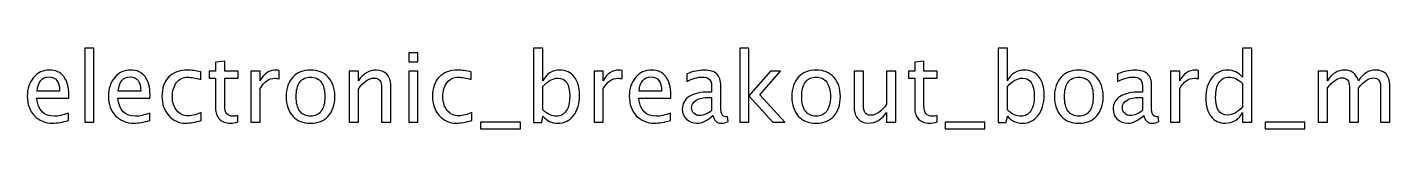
# Model space of a CAD drawing. Header units: centimetres. Extents: x -33.4 to 33.4, y -2.9 to 14.2.
# Drawn here: x -33.42 to -15.39, y 13.08 to 14.15 of the extents above; entities that cross this region are included whole.
import ezdxf

# ---------------------------------------------------------------- set-up
doc = ezdxf.new("R2010")
doc.units = ezdxf.units.CM
doc.header["$MEASUREMENT"] = 0
doc.layers.add('Layer 1', color=7, linetype='Continuous')

msp = doc.modelspace()

# ---------------------------------------------------------------- linework, layer by layer
at = {"layer": 'Layer 1'}
for points, knots in [([(-32.65898, 13.17044), (-32.65898, 13.17044), (-32.65898, 14.14961), (-32.65898, 14.14961), (-32.65898, 14.14961), (-32.65898, 14.14961), (-32.53706, 14.14961), (-32.53706, 14.14961), (-32.53706, 14.14961), (-32.53706, 14.14961), (-32.53706, 13.17044), (-32.53706, 13.17044), (-32.53706, 13.17044), (-32.53706, 13.17044), (-32.65898, 13.17044), (-32.65898, 13.17044)], [0, 0, 0, 0, 0.2, 0.2, 0.2, 0.2, 0.4, 0.4, 0.4, 0.4, 0.6, 0.6, 0.6, 0.6, 1, 1, 1, 1]), ([(-28.37083, 13.96673), (-28.37083, 13.96673), (-28.37083, 14.08865), (-28.37083, 14.08865), (-28.37083, 14.08865), (-28.37083, 14.08865), (-28.24891, 14.08865), (-28.24891, 14.08865), (-28.24891, 14.08865), (-28.24891, 14.08865), (-28.24891, 13.96673), (-28.24891, 13.96673), (-28.24891, 13.96673), (-28.24891, 13.96673), (-28.37083, 13.96673), (-28.37083, 13.96673)], [0, 0, 0, 0, 0.2, 0.2, 0.2, 0.2, 0.4, 0.4, 0.4, 0.4, 0.6, 0.6, 0.6, 0.6, 1, 1, 1, 1]), ([(-26.71835, 13.16282), (-26.71835, 13.16282), (-26.71835, 14.14961), (-26.71835, 14.14961), (-26.71835, 14.14961), (-26.71835, 14.14961), (-26.59643, 14.14961), (-26.59643, 14.14961), (-26.59643, 14.14961), (-26.59643, 14.14961), (-26.59643, 13.71633), (-26.59643, 13.71633), (-26.59643, 13.71633), (-26.54648, 13.81052), (-26.47133, 13.85751), (-26.37122, 13.85751), (-26.37122, 13.85751), (-26.29015, 13.85751), (-26.22644, 13.82809), (-26.17987, 13.76903), (-26.17987, 13.76903), (-26.1333, 13.70998), (-26.11002, 13.62933), (-26.11002, 13.5271), (-26.11002, 13.5271), (-26.11002, 13.41576), (-26.13648, 13.3258), (-26.18918, 13.25765), (-26.18918, 13.25765), (-26.24189, 13.18928), (-26.31131, 13.1552), (-26.39725, 13.1552), (-26.39725, 13.1552), (-26.47705, 13.1552), (-26.54351, 13.18568), (-26.59643, 13.24685), (-26.59643, 13.24685), (-26.59643, 13.24685), (-26.61125, 13.16282), (-26.61125, 13.16282), (-26.61125, 13.16282), (-26.61125, 13.16282), (-26.71835, 13.16282), (-26.71835, 13.16282)], [0, 0, 0, 0, 0.08333333, 0.08333333, 0.08333333, 0.08333333, 0.16666667, 0.16666667, 0.16666667, 0.16666667, 0.25, 0.25, 0.25, 0.25, 0.33333333, 0.33333333, 0.33333333, 0.33333333, 0.41666667, 0.41666667, 0.41666667, 0.41666667, 0.5, 0.5, 0.5, 0.5, 0.58333333, 0.58333333, 0.58333333, 0.58333333, 0.66666667, 0.66666667, 0.66666667, 0.66666667, 0.75, 0.75, 0.75, 0.75, 0.83333333, 0.83333333, 0.83333333, 0.83333333, 1, 1, 1, 1]), ([(-23.99061, 13.17044), (-23.99061, 13.17044), (-23.99061, 14.14961), (-23.99061, 14.14961), (-23.99061, 14.14961), (-23.99061, 14.14961), (-23.86869, 14.14961), (-23.86869, 14.14961), (-23.86869, 14.14961), (-23.86869, 14.14961), (-23.86869, 13.51694), (-23.86869, 13.51694), (-23.86869, 13.51694), (-23.86869, 13.51694), (-23.58294, 13.84354), (-23.58294, 13.84354), (-23.58294, 13.84354), (-23.58294, 13.84354), (-23.45128, 13.84354), (-23.45128, 13.84354), (-23.45128, 13.84354), (-23.45128, 13.84354), (-23.72433, 13.52943), (-23.72433, 13.52943), (-23.72433, 13.52943), (-23.72433, 13.52943), (-23.39413, 13.17044), (-23.39413, 13.17044), (-23.39413, 13.17044), (-23.39413, 13.17044), (-23.55119, 13.17044), (-23.55119, 13.17044), (-23.55119, 13.17044), (-23.55119, 13.17044), (-23.86869, 13.51567), (-23.86869, 13.51567), (-23.86869, 13.51567), (-23.86869, 13.51567), (-23.86869, 13.17044), (-23.86869, 13.17044), (-23.86869, 13.17044), (-23.86869, 13.17044), (-23.99061, 13.17044), (-23.99061, 13.17044)], [0, 0, 0, 0, 0.08333333, 0.08333333, 0.08333333, 0.08333333, 0.16666667, 0.16666667, 0.16666667, 0.16666667, 0.25, 0.25, 0.25, 0.25, 0.33333333, 0.33333333, 0.33333333, 0.33333333, 0.41666667, 0.41666667, 0.41666667, 0.41666667, 0.5, 0.5, 0.5, 0.5, 0.58333333, 0.58333333, 0.58333333, 0.58333333, 0.66666667, 0.66666667, 0.66666667, 0.66666667, 0.75, 0.75, 0.75, 0.75, 0.83333333, 0.83333333, 0.83333333, 0.83333333, 1, 1, 1, 1]), ([(-20.56986, 13.16282), (-20.56986, 13.16282), (-20.56986, 14.14961), (-20.56986, 14.14961), (-20.56986, 14.14961), (-20.56986, 14.14961), (-20.44794, 14.14961), (-20.44794, 14.14961), (-20.44794, 14.14961), (-20.44794, 14.14961), (-20.44794, 13.71633), (-20.44794, 13.71633), (-20.44794, 13.71633), (-20.39799, 13.81052), (-20.32284, 13.85751), (-20.22273, 13.85751), (-20.22273, 13.85751), (-20.14166, 13.85751), (-20.07795, 13.82809), (-20.03138, 13.76903), (-20.03138, 13.76903), (-19.98481, 13.70998), (-19.96153, 13.62933), (-19.96153, 13.5271), (-19.96153, 13.5271), (-19.96153, 13.41576), (-19.98799, 13.3258), (-20.04069, 13.25765), (-20.04069, 13.25765), (-20.0934, 13.18928), (-20.16282, 13.1552), (-20.24876, 13.1552), (-20.24876, 13.1552), (-20.32856, 13.1552), (-20.39502, 13.18568), (-20.44794, 13.24685), (-20.44794, 13.24685), (-20.44794, 13.24685), (-20.46276, 13.16282), (-20.46276, 13.16282), (-20.46276, 13.16282), (-20.46276, 13.16282), (-20.56986, 13.16282), (-20.56986, 13.16282)], [0, 0, 0, 0, 0.08333333, 0.08333333, 0.08333333, 0.08333333, 0.16666667, 0.16666667, 0.16666667, 0.16666667, 0.25, 0.25, 0.25, 0.25, 0.33333333, 0.33333333, 0.33333333, 0.33333333, 0.41666667, 0.41666667, 0.41666667, 0.41666667, 0.5, 0.5, 0.5, 0.5, 0.58333333, 0.58333333, 0.58333333, 0.58333333, 0.66666667, 0.66666667, 0.66666667, 0.66666667, 0.75, 0.75, 0.75, 0.75, 0.83333333, 0.83333333, 0.83333333, 0.83333333, 1, 1, 1, 1]), ([(-17.33645, 13.17044), (-17.33645, 13.17044), (-17.33645, 13.29681), (-17.33645, 13.29681), (-17.33645, 13.29681), (-17.38619, 13.2024), (-17.46112, 13.1552), (-17.56124, 13.1552), (-17.56124, 13.1552), (-17.64252, 13.1552), (-17.70644, 13.18462), (-17.75301, 13.24368), (-17.75301, 13.24368), (-17.79958, 13.30273), (-17.82286, 13.38338), (-17.82286, 13.48561), (-17.82286, 13.48561), (-17.82286, 13.59737), (-17.7964, 13.68733), (-17.7437, 13.75549), (-17.7437, 13.75549), (-17.69078, 13.82343), (-17.62135, 13.85751), (-17.5352, 13.85751), (-17.5352, 13.85751), (-17.45541, 13.85751), (-17.38894, 13.82703), (-17.33645, 13.76586), (-17.33645, 13.76586), (-17.33645, 13.76586), (-17.33645, 14.14961), (-17.33645, 14.14961), (-17.33645, 14.14961), (-17.33645, 14.14961), (-17.21453, 14.14961), (-17.21453, 14.14961), (-17.21453, 14.14961), (-17.21453, 14.14961), (-17.21453, 13.17044), (-17.21453, 13.17044), (-17.21453, 13.17044), (-17.21453, 13.17044), (-17.33645, 13.17044), (-17.33645, 13.17044)], [0, 0, 0, 0, 0.08333333, 0.08333333, 0.08333333, 0.08333333, 0.16666667, 0.16666667, 0.16666667, 0.16666667, 0.25, 0.25, 0.25, 0.25, 0.33333333, 0.33333333, 0.33333333, 0.33333333, 0.41666667, 0.41666667, 0.41666667, 0.41666667, 0.5, 0.5, 0.5, 0.5, 0.58333333, 0.58333333, 0.58333333, 0.58333333, 0.66666667, 0.66666667, 0.66666667, 0.66666667, 0.75, 0.75, 0.75, 0.75, 0.83333333, 0.83333333, 0.83333333, 0.83333333, 1, 1, 1, 1]), ([(-30.63291, 13.17065), (-30.67059, 13.16028), (-30.70339, 13.1552), (-30.73112, 13.1552), (-30.73112, 13.1552), (-30.79335, 13.1552), (-30.84182, 13.17298), (-30.87654, 13.20854), (-30.87654, 13.20854), (-30.91146, 13.2441), (-30.92882, 13.29342), (-30.92882, 13.35671), (-30.92882, 13.35671), (-30.92882, 13.35671), (-30.92882, 13.7521), (-30.92882, 13.7521), (-30.92882, 13.7521), (-30.92882, 13.7521), (-31.01306, 13.7521), (-31.01306, 13.7521), (-31.01306, 13.7521), (-31.01306, 13.7521), (-31.01306, 13.84354), (-31.01306, 13.84354), (-31.01306, 13.84354), (-31.01306, 13.84354), (-30.92882, 13.84354), (-30.92882, 13.84354), (-30.92882, 13.84354), (-30.92882, 13.84354), (-30.92882, 13.96525), (-30.92882, 13.96525), (-30.92882, 13.96525), (-30.92882, 13.96525), (-30.8069, 13.97689), (-30.8069, 13.97689), (-30.8069, 13.97689), (-30.8069, 13.97689), (-30.8069, 13.84354), (-30.8069, 13.84354), (-30.8069, 13.84354), (-30.8069, 13.84354), (-30.63037, 13.84354), (-30.63037, 13.84354), (-30.63037, 13.84354), (-30.63037, 13.84354), (-30.63037, 13.7521), (-30.63037, 13.7521), (-30.63037, 13.7521), (-30.63037, 13.7521), (-30.8069, 13.7521), (-30.8069, 13.7521), (-30.8069, 13.7521), (-30.8069, 13.7521), (-30.8069, 13.37872), (-30.8069, 13.37872), (-30.8069, 13.37872), (-30.8069, 13.29067), (-30.76859, 13.24664), (-30.69218, 13.24664), (-30.69218, 13.24664), (-30.67588, 13.24664), (-30.65619, 13.24939), (-30.63291, 13.25468), (-30.63291, 13.25468), (-30.63291, 13.25468), (-30.63291, 13.17065), (-30.63291, 13.17065)], [0, 0, 0, 0, 0.05555556, 0.05555556, 0.05555556, 0.05555556, 0.11111111, 0.11111111, 0.11111111, 0.11111111, 0.16666667, 0.16666667, 0.16666667, 0.16666667, 0.22222222, 0.22222222, 0.22222222, 0.22222222, 0.27777778, 0.27777778, 0.27777778, 0.27777778, 0.33333333, 0.33333333, 0.33333333, 0.33333333, 0.38888889, 0.38888889, 0.38888889, 0.38888889, 0.44444444, 0.44444444, 0.44444444, 0.44444444, 0.5, 0.5, 0.5, 0.5, 0.55555556, 0.55555556, 0.55555556, 0.55555556, 0.61111111, 0.61111111, 0.61111111, 0.61111111, 0.66666667, 0.66666667, 0.66666667, 0.66666667, 0.72222222, 0.72222222, 0.72222222, 0.72222222, 0.77777778, 0.77777778, 0.77777778, 0.77777778, 0.83333333, 0.83333333, 0.83333333, 0.83333333, 0.88888889, 0.88888889, 0.88888889, 0.88888889, 1, 1, 1, 1]), ([(-21.37885, 13.17065), (-21.41653, 13.16028), (-21.44933, 13.1552), (-21.47706, 13.1552), (-21.47706, 13.1552), (-21.53929, 13.1552), (-21.58776, 13.17298), (-21.62248, 13.20854), (-21.62248, 13.20854), (-21.6574, 13.2441), (-21.67476, 13.29342), (-21.67476, 13.35671), (-21.67476, 13.35671), (-21.67476, 13.35671), (-21.67476, 13.7521), (-21.67476, 13.7521), (-21.67476, 13.7521), (-21.67476, 13.7521), (-21.759, 13.7521), (-21.759, 13.7521), (-21.759, 13.7521), (-21.759, 13.7521), (-21.759, 13.84354), (-21.759, 13.84354), (-21.759, 13.84354), (-21.759, 13.84354), (-21.67476, 13.84354), (-21.67476, 13.84354), (-21.67476, 13.84354), (-21.67476, 13.84354), (-21.67476, 13.96525), (-21.67476, 13.96525), (-21.67476, 13.96525), (-21.67476, 13.96525), (-21.55284, 13.97689), (-21.55284, 13.97689), (-21.55284, 13.97689), (-21.55284, 13.97689), (-21.55284, 13.84354), (-21.55284, 13.84354), (-21.55284, 13.84354), (-21.55284, 13.84354), (-21.37631, 13.84354), (-21.37631, 13.84354), (-21.37631, 13.84354), (-21.37631, 13.84354), (-21.37631, 13.7521), (-21.37631, 13.7521), (-21.37631, 13.7521), (-21.37631, 13.7521), (-21.55284, 13.7521), (-21.55284, 13.7521), (-21.55284, 13.7521), (-21.55284, 13.7521), (-21.55284, 13.37872), (-21.55284, 13.37872), (-21.55284, 13.37872), (-21.55284, 13.29067), (-21.51453, 13.24664), (-21.43812, 13.24664), (-21.43812, 13.24664), (-21.42182, 13.24664), (-21.40213, 13.24939), (-21.37885, 13.25468), (-21.37885, 13.25468), (-21.37885, 13.25468), (-21.37885, 13.17065), (-21.37885, 13.17065)], [0, 0, 0, 0, 0.05555556, 0.05555556, 0.05555556, 0.05555556, 0.11111111, 0.11111111, 0.11111111, 0.11111111, 0.16666667, 0.16666667, 0.16666667, 0.16666667, 0.22222222, 0.22222222, 0.22222222, 0.22222222, 0.27777778, 0.27777778, 0.27777778, 0.27777778, 0.33333333, 0.33333333, 0.33333333, 0.33333333, 0.38888889, 0.38888889, 0.38888889, 0.38888889, 0.44444444, 0.44444444, 0.44444444, 0.44444444, 0.5, 0.5, 0.5, 0.5, 0.55555556, 0.55555556, 0.55555556, 0.55555556, 0.61111111, 0.61111111, 0.61111111, 0.61111111, 0.66666667, 0.66666667, 0.66666667, 0.66666667, 0.72222222, 0.72222222, 0.72222222, 0.72222222, 0.77777778, 0.77777778, 0.77777778, 0.77777778, 0.83333333, 0.83333333, 0.83333333, 0.83333333, 0.88888889, 0.88888889, 0.88888889, 0.88888889, 1, 1, 1, 1]), ([(-32.87255, 13.19203), (-32.95446, 13.16748), (-33.02453, 13.1552), (-33.08295, 13.1552), (-33.08295, 13.1552), (-33.18264, 13.1552), (-33.26371, 13.18822), (-33.32615, 13.25405), (-33.32615, 13.25405), (-33.38859, 13.31988), (-33.41992, 13.40518), (-33.41992, 13.51017), (-33.41992, 13.51017), (-33.41992, 13.61198), (-33.3924, 13.69559), (-33.33716, 13.76099), (-33.33716, 13.76099), (-33.28191, 13.82618), (-33.21122, 13.85878), (-33.12507, 13.85878), (-33.12507, 13.85878), (-33.04358, 13.85878), (-32.9805, 13.82978), (-32.93605, 13.77179), (-32.93605, 13.77179), (-32.8916, 13.71379), (-32.86937, 13.63166), (-32.86937, 13.52519), (-32.86937, 13.52519), (-32.86937, 13.52519), (-32.87001, 13.48794), (-32.87001, 13.48794), (-32.87001, 13.48794), (-32.87001, 13.48794), (-33.29546, 13.48794), (-33.29546, 13.48794), (-33.29546, 13.48794), (-33.27768, 13.32707), (-33.19915, 13.24664), (-33.06009, 13.24664), (-33.06009, 13.24664), (-33.00907, 13.24664), (-32.94663, 13.26103), (-32.87255, 13.28982), (-32.87255, 13.28982), (-32.87255, 13.28982), (-32.87255, 13.19203), (-32.87255, 13.19203)], [0, 0, 0, 0, 0.07692308, 0.07692308, 0.07692308, 0.07692308, 0.15384615, 0.15384615, 0.15384615, 0.15384615, 0.23076923, 0.23076923, 0.23076923, 0.23076923, 0.30769231, 0.30769231, 0.30769231, 0.30769231, 0.38461538, 0.38461538, 0.38461538, 0.38461538, 0.46153846, 0.46153846, 0.46153846, 0.46153846, 0.53846154, 0.53846154, 0.53846154, 0.53846154, 0.61538462, 0.61538462, 0.61538462, 0.61538462, 0.69230769, 0.69230769, 0.69230769, 0.69230769, 0.76923077, 0.76923077, 0.76923077, 0.76923077, 0.84615385, 0.84615385, 0.84615385, 0.84615385, 1, 1, 1, 1]), ([(-33.28911, 13.57938), (-33.28911, 13.57938), (-32.99193, 13.57938), (-32.99193, 13.57938), (-32.99193, 13.57938), (-32.99193, 13.70469), (-33.03871, 13.76734), (-33.13205, 13.76734), (-33.13205, 13.76734), (-33.22603, 13.76734), (-33.27831, 13.70469), (-33.28911, 13.57938)], [0, 0, 0, 0, 0.25, 0.25, 0.25, 0.25, 0.5, 0.5, 0.5, 0.5, 1, 1, 1, 1]), ([(-31.79792, 13.19203), (-31.87983, 13.16748), (-31.9499, 13.1552), (-32.00832, 13.1552), (-32.00832, 13.1552), (-32.10801, 13.1552), (-32.18908, 13.18822), (-32.25152, 13.25405), (-32.25152, 13.25405), (-32.31396, 13.31988), (-32.34529, 13.40518), (-32.34529, 13.51017), (-32.34529, 13.51017), (-32.34529, 13.61198), (-32.31777, 13.69559), (-32.26253, 13.76099), (-32.26253, 13.76099), (-32.20728, 13.82618), (-32.13659, 13.85878), (-32.05044, 13.85878), (-32.05044, 13.85878), (-31.96895, 13.85878), (-31.90587, 13.82978), (-31.86142, 13.77179), (-31.86142, 13.77179), (-31.81697, 13.71379), (-31.79474, 13.63166), (-31.79474, 13.52519), (-31.79474, 13.52519), (-31.79474, 13.52519), (-31.79538, 13.48794), (-31.79538, 13.48794), (-31.79538, 13.48794), (-31.79538, 13.48794), (-32.22083, 13.48794), (-32.22083, 13.48794), (-32.22083, 13.48794), (-32.20305, 13.32707), (-32.12452, 13.24664), (-31.98546, 13.24664), (-31.98546, 13.24664), (-31.93444, 13.24664), (-31.872, 13.26103), (-31.79792, 13.28982), (-31.79792, 13.28982), (-31.79792, 13.28982), (-31.79792, 13.19203), (-31.79792, 13.19203)], [0, 0, 0, 0, 0.07692308, 0.07692308, 0.07692308, 0.07692308, 0.15384615, 0.15384615, 0.15384615, 0.15384615, 0.23076923, 0.23076923, 0.23076923, 0.23076923, 0.30769231, 0.30769231, 0.30769231, 0.30769231, 0.38461538, 0.38461538, 0.38461538, 0.38461538, 0.46153846, 0.46153846, 0.46153846, 0.46153846, 0.53846154, 0.53846154, 0.53846154, 0.53846154, 0.61538462, 0.61538462, 0.61538462, 0.61538462, 0.69230769, 0.69230769, 0.69230769, 0.69230769, 0.76923077, 0.76923077, 0.76923077, 0.76923077, 0.84615385, 0.84615385, 0.84615385, 0.84615385, 1, 1, 1, 1]), ([(-32.21448, 13.57938), (-32.21448, 13.57938), (-31.9173, 13.57938), (-31.9173, 13.57938), (-31.9173, 13.57938), (-31.9173, 13.70469), (-31.96408, 13.76734), (-32.05742, 13.76734), (-32.05742, 13.76734), (-32.1514, 13.76734), (-32.20368, 13.70469), (-32.21448, 13.57938)], [0, 0, 0, 0, 0.25, 0.25, 0.25, 0.25, 0.5, 0.5, 0.5, 0.5, 1, 1, 1, 1]), ([(-31.11699, 13.19076), (-31.19594, 13.16705), (-31.2641, 13.1552), (-31.32146, 13.1552), (-31.32146, 13.1552), (-31.41248, 13.1552), (-31.48783, 13.18886), (-31.54773, 13.25595), (-31.54773, 13.25595), (-31.60763, 13.32326), (-31.63769, 13.40814), (-31.63769, 13.51038), (-31.63769, 13.51038), (-31.63769, 13.6196), (-31.60806, 13.7049), (-31.54879, 13.76586), (-31.54879, 13.76586), (-31.48952, 13.82703), (-31.40676, 13.85751), (-31.3005, 13.85751), (-31.3005, 13.85751), (-31.24822, 13.85751), (-31.18938, 13.85031), (-31.12461, 13.83592), (-31.12461, 13.83592), (-31.12461, 13.83592), (-31.12461, 13.73305), (-31.12461, 13.73305), (-31.12461, 13.73305), (-31.1934, 13.75337), (-31.24949, 13.76353), (-31.29267, 13.76353), (-31.29267, 13.76353), (-31.35533, 13.76353), (-31.40549, 13.74004), (-31.44296, 13.69326), (-31.44296, 13.69326), (-31.48042, 13.64648), (-31.49926, 13.58404), (-31.49926, 13.50614), (-31.49926, 13.50614), (-31.49926, 13.43058), (-31.47979, 13.36962), (-31.44105, 13.32284), (-31.44105, 13.32284), (-31.40232, 13.27627), (-31.35173, 13.25299), (-31.28886, 13.25299), (-31.28886, 13.25299), (-31.23319, 13.25299), (-31.17604, 13.26738), (-31.11699, 13.29617), (-31.11699, 13.29617), (-31.11699, 13.29617), (-31.11699, 13.19076), (-31.11699, 13.19076)], [0, 0, 0, 0, 0.06666667, 0.06666667, 0.06666667, 0.06666667, 0.13333333, 0.13333333, 0.13333333, 0.13333333, 0.2, 0.2, 0.2, 0.2, 0.26666667, 0.26666667, 0.26666667, 0.26666667, 0.33333333, 0.33333333, 0.33333333, 0.33333333, 0.4, 0.4, 0.4, 0.4, 0.46666667, 0.46666667, 0.46666667, 0.46666667, 0.53333333, 0.53333333, 0.53333333, 0.53333333, 0.6, 0.6, 0.6, 0.6, 0.66666667, 0.66666667, 0.66666667, 0.66666667, 0.73333333, 0.73333333, 0.73333333, 0.73333333, 0.8, 0.8, 0.8, 0.8, 0.86666667, 0.86666667, 0.86666667, 0.86666667, 1, 1, 1, 1]), ([(-30.45892, 13.17044), (-30.45892, 13.17044), (-30.45892, 13.84354), (-30.45892, 13.84354), (-30.45892, 13.84354), (-30.45892, 13.84354), (-30.337, 13.84354), (-30.337, 13.84354), (-30.337, 13.84354), (-30.337, 13.84354), (-30.337, 13.71633), (-30.337, 13.71633), (-30.337, 13.71633), (-30.28853, 13.81052), (-30.21825, 13.85751), (-30.12597, 13.85751), (-30.12597, 13.85751), (-30.11348, 13.85751), (-30.10036, 13.85645), (-30.08681, 13.85434), (-30.08681, 13.85434), (-30.08681, 13.85434), (-30.08681, 13.74025), (-30.08681, 13.74025), (-30.08681, 13.74025), (-30.10798, 13.74723), (-30.1266, 13.75083), (-30.14269, 13.75083), (-30.14269, 13.75083), (-30.22016, 13.75083), (-30.28493, 13.70511), (-30.337, 13.61346), (-30.337, 13.61346), (-30.337, 13.61346), (-30.337, 13.17044), (-30.337, 13.17044), (-30.337, 13.17044), (-30.337, 13.17044), (-30.45892, 13.17044), (-30.45892, 13.17044)], [0, 0, 0, 0, 0.09090909, 0.09090909, 0.09090909, 0.09090909, 0.18181818, 0.18181818, 0.18181818, 0.18181818, 0.27272727, 0.27272727, 0.27272727, 0.27272727, 0.36363636, 0.36363636, 0.36363636, 0.36363636, 0.45454545, 0.45454545, 0.45454545, 0.45454545, 0.54545455, 0.54545455, 0.54545455, 0.54545455, 0.63636364, 0.63636364, 0.63636364, 0.63636364, 0.72727273, 0.72727273, 0.72727273, 0.72727273, 0.81818182, 0.81818182, 0.81818182, 0.81818182, 1, 1, 1, 1]), ([(-29.67131, 13.1552), (-29.77016, 13.1552), (-29.84847, 13.18674), (-29.90605, 13.24982), (-29.90605, 13.24982), (-29.96383, 13.31289), (-29.99262, 13.39862), (-29.99262, 13.50678), (-29.99262, 13.50678), (-29.99262, 13.61473), (-29.96383, 13.70024), (-29.90605, 13.76311), (-29.90605, 13.76311), (-29.84847, 13.82597), (-29.77016, 13.85751), (-29.67131, 13.85751), (-29.67131, 13.85751), (-29.57246, 13.85751), (-29.49414, 13.82597), (-29.43657, 13.76311), (-29.43657, 13.76311), (-29.37879, 13.70024), (-29.35, 13.61473), (-29.35, 13.50678), (-29.35, 13.50678), (-29.35, 13.39862), (-29.37879, 13.31289), (-29.43657, 13.24982), (-29.43657, 13.24982), (-29.49414, 13.18674), (-29.57246, 13.1552), (-29.67131, 13.1552)], [0, 0, 0, 0, 0.11111111, 0.11111111, 0.11111111, 0.11111111, 0.22222222, 0.22222222, 0.22222222, 0.22222222, 0.33333333, 0.33333333, 0.33333333, 0.33333333, 0.44444444, 0.44444444, 0.44444444, 0.44444444, 0.55555556, 0.55555556, 0.55555556, 0.55555556, 0.66666667, 0.66666667, 0.66666667, 0.66666667, 0.77777778, 0.77777778, 0.77777778, 0.77777778, 1, 1, 1, 1]), ([(-29.67152, 13.24664), (-29.6112, 13.24664), (-29.56421, 13.26929), (-29.53076, 13.3148), (-29.53076, 13.3148), (-29.49753, 13.36009), (-29.48081, 13.42423), (-29.48081, 13.50678), (-29.48081, 13.50678), (-29.48081, 13.58912), (-29.49753, 13.65304), (-29.53076, 13.69834), (-29.53076, 13.69834), (-29.56421, 13.74342), (-29.6112, 13.76607), (-29.67152, 13.76607), (-29.67152, 13.76607), (-29.73206, 13.76607), (-29.77905, 13.74342), (-29.81207, 13.69834), (-29.81207, 13.69834), (-29.8453, 13.65304), (-29.86181, 13.58912), (-29.86181, 13.50678), (-29.86181, 13.50678), (-29.86181, 13.42423), (-29.8453, 13.36009), (-29.81207, 13.3148), (-29.81207, 13.3148), (-29.77905, 13.26929), (-29.73206, 13.24664), (-29.67152, 13.24664)], [0, 0, 0, 0, 0.11111111, 0.11111111, 0.11111111, 0.11111111, 0.22222222, 0.22222222, 0.22222222, 0.22222222, 0.33333333, 0.33333333, 0.33333333, 0.33333333, 0.44444444, 0.44444444, 0.44444444, 0.44444444, 0.55555556, 0.55555556, 0.55555556, 0.55555556, 0.66666667, 0.66666667, 0.66666667, 0.66666667, 0.77777778, 0.77777778, 0.77777778, 0.77777778, 1, 1, 1, 1]), ([(-29.15908, 13.17044), (-29.15908, 13.17044), (-29.15908, 13.84354), (-29.15908, 13.84354), (-29.15908, 13.84354), (-29.15908, 13.84354), (-29.03716, 13.84354), (-29.03716, 13.84354), (-29.03716, 13.84354), (-29.03716, 13.84354), (-29.03716, 13.71633), (-29.03716, 13.71633), (-29.03716, 13.71633), (-28.9726, 13.81052), (-28.89344, 13.85751), (-28.79988, 13.85751), (-28.79988, 13.85751), (-28.74104, 13.85751), (-28.69426, 13.8391), (-28.65976, 13.80205), (-28.65976, 13.80205), (-28.62526, 13.76522), (-28.6079, 13.71548), (-28.6079, 13.65325), (-28.6079, 13.65325), (-28.6079, 13.65325), (-28.6079, 13.17044), (-28.6079, 13.17044), (-28.6079, 13.17044), (-28.6079, 13.17044), (-28.72982, 13.17044), (-28.72982, 13.17044), (-28.72982, 13.17044), (-28.72982, 13.17044), (-28.72982, 13.61346), (-28.72982, 13.61346), (-28.72982, 13.61346), (-28.72982, 13.66341), (-28.73723, 13.69897), (-28.75183, 13.72014), (-28.75183, 13.72014), (-28.76665, 13.74152), (-28.79099, 13.7521), (-28.82507, 13.7521), (-28.82507, 13.7521), (-28.9, 13.7521), (-28.9707, 13.70321), (-29.03716, 13.60542), (-29.03716, 13.60542), (-29.03716, 13.60542), (-29.03716, 13.17044), (-29.03716, 13.17044), (-29.03716, 13.17044), (-29.03716, 13.17044), (-29.15908, 13.17044), (-29.15908, 13.17044)], [0, 0, 0, 0, 0.06666667, 0.06666667, 0.06666667, 0.06666667, 0.13333333, 0.13333333, 0.13333333, 0.13333333, 0.2, 0.2, 0.2, 0.2, 0.26666667, 0.26666667, 0.26666667, 0.26666667, 0.33333333, 0.33333333, 0.33333333, 0.33333333, 0.4, 0.4, 0.4, 0.4, 0.46666667, 0.46666667, 0.46666667, 0.46666667, 0.53333333, 0.53333333, 0.53333333, 0.53333333, 0.6, 0.6, 0.6, 0.6, 0.66666667, 0.66666667, 0.66666667, 0.66666667, 0.73333333, 0.73333333, 0.73333333, 0.73333333, 0.8, 0.8, 0.8, 0.8, 0.86666667, 0.86666667, 0.86666667, 0.86666667, 1, 1, 1, 1]), ([(-28.37083, 13.17044), (-28.37083, 13.17044), (-28.37083, 13.84354), (-28.37083, 13.84354), (-28.37083, 13.84354), (-28.37083, 13.84354), (-28.24891, 13.84354), (-28.24891, 13.84354), (-28.24891, 13.84354), (-28.24891, 13.84354), (-28.24891, 13.17044), (-28.24891, 13.17044), (-28.24891, 13.17044), (-28.24891, 13.17044), (-28.37083, 13.17044), (-28.37083, 13.17044)], [0, 0, 0, 0, 0.2, 0.2, 0.2, 0.2, 0.4, 0.4, 0.4, 0.4, 0.6, 0.6, 0.6, 0.6, 1, 1, 1, 1]), ([(-27.53644, 13.19076), (-27.61539, 13.16705), (-27.68355, 13.1552), (-27.74091, 13.1552), (-27.74091, 13.1552), (-27.83193, 13.1552), (-27.90728, 13.18886), (-27.96718, 13.25595), (-27.96718, 13.25595), (-28.02708, 13.32326), (-28.05714, 13.40814), (-28.05714, 13.51038), (-28.05714, 13.51038), (-28.05714, 13.6196), (-28.02751, 13.7049), (-27.96824, 13.76586), (-27.96824, 13.76586), (-27.90897, 13.82703), (-27.82621, 13.85751), (-27.71995, 13.85751), (-27.71995, 13.85751), (-27.66767, 13.85751), (-27.60883, 13.85031), (-27.54406, 13.83592), (-27.54406, 13.83592), (-27.54406, 13.83592), (-27.54406, 13.73305), (-27.54406, 13.73305), (-27.54406, 13.73305), (-27.61285, 13.75337), (-27.66894, 13.76353), (-27.71212, 13.76353), (-27.71212, 13.76353), (-27.77478, 13.76353), (-27.82494, 13.74004), (-27.86241, 13.69326), (-27.86241, 13.69326), (-27.89987, 13.64648), (-27.91871, 13.58404), (-27.91871, 13.50614), (-27.91871, 13.50614), (-27.91871, 13.43058), (-27.89924, 13.36962), (-27.8605, 13.32284), (-27.8605, 13.32284), (-27.82177, 13.27627), (-27.77118, 13.25299), (-27.70831, 13.25299), (-27.70831, 13.25299), (-27.65264, 13.25299), (-27.59549, 13.26738), (-27.53644, 13.29617), (-27.53644, 13.29617), (-27.53644, 13.29617), (-27.53644, 13.19076), (-27.53644, 13.19076)], [0, 0, 0, 0, 0.06666667, 0.06666667, 0.06666667, 0.06666667, 0.13333333, 0.13333333, 0.13333333, 0.13333333, 0.2, 0.2, 0.2, 0.2, 0.26666667, 0.26666667, 0.26666667, 0.26666667, 0.33333333, 0.33333333, 0.33333333, 0.33333333, 0.4, 0.4, 0.4, 0.4, 0.46666667, 0.46666667, 0.46666667, 0.46666667, 0.53333333, 0.53333333, 0.53333333, 0.53333333, 0.6, 0.6, 0.6, 0.6, 0.66666667, 0.66666667, 0.66666667, 0.66666667, 0.73333333, 0.73333333, 0.73333333, 0.73333333, 0.8, 0.8, 0.8, 0.8, 0.86666667, 0.86666667, 0.86666667, 0.86666667, 1, 1, 1, 1]), ([(-26.59643, 13.33088), (-26.53356, 13.27479), (-26.47366, 13.24664), (-26.41672, 13.24664), (-26.41672, 13.24664), (-26.36063, 13.24664), (-26.31724, 13.27014), (-26.28676, 13.31691), (-26.28676, 13.31691), (-26.25607, 13.36369), (-26.24083, 13.42952), (-26.24083, 13.51461), (-26.24083, 13.51461), (-26.24083, 13.67209), (-26.2929, 13.75083), (-26.39704, 13.75083), (-26.39704, 13.75083), (-26.4652, 13.75083), (-26.53166, 13.714), (-26.59643, 13.64013), (-26.59643, 13.64013), (-26.59643, 13.64013), (-26.59643, 13.33088), (-26.59643, 13.33088)], [0, 0, 0, 0, 0.14285714, 0.14285714, 0.14285714, 0.14285714, 0.28571429, 0.28571429, 0.28571429, 0.28571429, 0.42857143, 0.42857143, 0.42857143, 0.42857143, 0.57142857, 0.57142857, 0.57142857, 0.57142857, 0.71428571, 0.71428571, 0.71428571, 0.71428571, 1, 1, 1, 1]), ([(-25.9191, 13.17044), (-25.9191, 13.17044), (-25.9191, 13.84354), (-25.9191, 13.84354), (-25.9191, 13.84354), (-25.9191, 13.84354), (-25.79718, 13.84354), (-25.79718, 13.84354), (-25.79718, 13.84354), (-25.79718, 13.84354), (-25.79718, 13.71633), (-25.79718, 13.71633), (-25.79718, 13.71633), (-25.74871, 13.81052), (-25.67843, 13.85751), (-25.58615, 13.85751), (-25.58615, 13.85751), (-25.57366, 13.85751), (-25.56054, 13.85645), (-25.54699, 13.85434), (-25.54699, 13.85434), (-25.54699, 13.85434), (-25.54699, 13.74025), (-25.54699, 13.74025), (-25.54699, 13.74025), (-25.56816, 13.74723), (-25.58678, 13.75083), (-25.60287, 13.75083), (-25.60287, 13.75083), (-25.68034, 13.75083), (-25.74511, 13.70511), (-25.79718, 13.61346), (-25.79718, 13.61346), (-25.79718, 13.61346), (-25.79718, 13.17044), (-25.79718, 13.17044), (-25.79718, 13.17044), (-25.79718, 13.17044), (-25.9191, 13.17044), (-25.9191, 13.17044)], [0, 0, 0, 0, 0.09090909, 0.09090909, 0.09090909, 0.09090909, 0.18181818, 0.18181818, 0.18181818, 0.18181818, 0.27272727, 0.27272727, 0.27272727, 0.27272727, 0.36363636, 0.36363636, 0.36363636, 0.36363636, 0.45454545, 0.45454545, 0.45454545, 0.45454545, 0.54545455, 0.54545455, 0.54545455, 0.54545455, 0.63636364, 0.63636364, 0.63636364, 0.63636364, 0.72727273, 0.72727273, 0.72727273, 0.72727273, 0.81818182, 0.81818182, 0.81818182, 0.81818182, 1, 1, 1, 1]), ([(-24.90543, 13.19203), (-24.98734, 13.16748), (-25.05741, 13.1552), (-25.11583, 13.1552), (-25.11583, 13.1552), (-25.21552, 13.1552), (-25.29659, 13.18822), (-25.35903, 13.25405), (-25.35903, 13.25405), (-25.42147, 13.31988), (-25.4528, 13.40518), (-25.4528, 13.51017), (-25.4528, 13.51017), (-25.4528, 13.61198), (-25.42528, 13.69559), (-25.37004, 13.76099), (-25.37004, 13.76099), (-25.31479, 13.82618), (-25.2441, 13.85878), (-25.15795, 13.85878), (-25.15795, 13.85878), (-25.07646, 13.85878), (-25.01338, 13.82978), (-24.96893, 13.77179), (-24.96893, 13.77179), (-24.92448, 13.71379), (-24.90225, 13.63166), (-24.90225, 13.52519), (-24.90225, 13.52519), (-24.90225, 13.52519), (-24.90289, 13.48794), (-24.90289, 13.48794), (-24.90289, 13.48794), (-24.90289, 13.48794), (-25.32834, 13.48794), (-25.32834, 13.48794), (-25.32834, 13.48794), (-25.31056, 13.32707), (-25.23203, 13.24664), (-25.09297, 13.24664), (-25.09297, 13.24664), (-25.04195, 13.24664), (-24.97951, 13.26103), (-24.90543, 13.28982), (-24.90543, 13.28982), (-24.90543, 13.28982), (-24.90543, 13.19203), (-24.90543, 13.19203)], [0, 0, 0, 0, 0.07692308, 0.07692308, 0.07692308, 0.07692308, 0.15384615, 0.15384615, 0.15384615, 0.15384615, 0.23076923, 0.23076923, 0.23076923, 0.23076923, 0.30769231, 0.30769231, 0.30769231, 0.30769231, 0.38461538, 0.38461538, 0.38461538, 0.38461538, 0.46153846, 0.46153846, 0.46153846, 0.46153846, 0.53846154, 0.53846154, 0.53846154, 0.53846154, 0.61538462, 0.61538462, 0.61538462, 0.61538462, 0.69230769, 0.69230769, 0.69230769, 0.69230769, 0.76923077, 0.76923077, 0.76923077, 0.76923077, 0.84615385, 0.84615385, 0.84615385, 0.84615385, 1, 1, 1, 1]), ([(-25.32199, 13.57938), (-25.32199, 13.57938), (-25.02481, 13.57938), (-25.02481, 13.57938), (-25.02481, 13.57938), (-25.02481, 13.70469), (-25.07159, 13.76734), (-25.16493, 13.76734), (-25.16493, 13.76734), (-25.25891, 13.76734), (-25.31119, 13.70469), (-25.32199, 13.57938)], [0, 0, 0, 0, 0.25, 0.25, 0.25, 0.25, 0.5, 0.5, 0.5, 0.5, 1, 1, 1, 1]), ([(-24.34494, 13.25617), (-24.41817, 13.18886), (-24.48866, 13.1552), (-24.55639, 13.1552), (-24.55639, 13.1552), (-24.61206, 13.1552), (-24.65842, 13.17256), (-24.69503, 13.20748), (-24.69503, 13.20748), (-24.73186, 13.24241), (-24.75028, 13.28643), (-24.75028, 13.33956), (-24.75028, 13.33956), (-24.75028, 13.41301), (-24.71938, 13.46953), (-24.65757, 13.5089), (-24.65757, 13.5089), (-24.59576, 13.54827), (-24.50707, 13.56795), (-24.3915, 13.56795), (-24.3915, 13.56795), (-24.3915, 13.56795), (-24.36293, 13.56795), (-24.36293, 13.56795), (-24.36293, 13.56795), (-24.36293, 13.56795), (-24.36293, 13.64902), (-24.36293, 13.64902), (-24.36293, 13.64902), (-24.36293, 13.72712), (-24.40357, 13.76607), (-24.48506, 13.76607), (-24.48506, 13.76607), (-24.54814, 13.76607), (-24.61714, 13.74617), (-24.69186, 13.70638), (-24.69186, 13.70638), (-24.69186, 13.70638), (-24.69186, 13.80671), (-24.69186, 13.80671), (-24.69186, 13.80671), (-24.60973, 13.84058), (-24.53226, 13.85751), (-24.45966, 13.85751), (-24.45966, 13.85751), (-24.38494, 13.85751), (-24.3297, 13.84058), (-24.29435, 13.8065), (-24.29435, 13.8065), (-24.25879, 13.77242), (-24.24101, 13.71993), (-24.24101, 13.64902), (-24.24101, 13.64902), (-24.24101, 13.64902), (-24.24101, 13.34485), (-24.24101, 13.34485), (-24.24101, 13.34485), (-24.24101, 13.27522), (-24.21963, 13.24029), (-24.17666, 13.24029), (-24.17666, 13.24029), (-24.17137, 13.24029), (-24.16354, 13.24114), (-24.15317, 13.24283), (-24.15317, 13.24283), (-24.15317, 13.24283), (-24.14449, 13.1751), (-24.14449, 13.1751), (-24.14449, 13.1751), (-24.17222, 13.16176), (-24.2027, 13.1552), (-24.23614, 13.1552), (-24.23614, 13.1552), (-24.29308, 13.1552), (-24.32927, 13.18886), (-24.34494, 13.25617)], [0, 0, 0, 0, 0.05, 0.05, 0.05, 0.05, 0.1, 0.1, 0.1, 0.1, 0.15, 0.15, 0.15, 0.15, 0.2, 0.2, 0.2, 0.2, 0.25, 0.25, 0.25, 0.25, 0.3, 0.3, 0.3, 0.3, 0.35, 0.35, 0.35, 0.35, 0.4, 0.4, 0.4, 0.4, 0.45, 0.45, 0.45, 0.45, 0.5, 0.5, 0.5, 0.5, 0.55, 0.55, 0.55, 0.55, 0.6, 0.6, 0.6, 0.6, 0.65, 0.65, 0.65, 0.65, 0.7, 0.7, 0.7, 0.7, 0.75, 0.75, 0.75, 0.75, 0.8, 0.8, 0.8, 0.8, 0.85, 0.85, 0.85, 0.85, 0.9, 0.9, 0.9, 0.9, 1, 1, 1, 1]), ([(-22.98032, 13.1552), (-23.07917, 13.1552), (-23.15748, 13.18674), (-23.21506, 13.24982), (-23.21506, 13.24982), (-23.27284, 13.31289), (-23.30163, 13.39862), (-23.30163, 13.50678), (-23.30163, 13.50678), (-23.30163, 13.61473), (-23.27284, 13.70024), (-23.21506, 13.76311), (-23.21506, 13.76311), (-23.15748, 13.82597), (-23.07917, 13.85751), (-22.98032, 13.85751), (-22.98032, 13.85751), (-22.88147, 13.85751), (-22.80315, 13.82597), (-22.74558, 13.76311), (-22.74558, 13.76311), (-22.6878, 13.70024), (-22.65901, 13.61473), (-22.65901, 13.50678), (-22.65901, 13.50678), (-22.65901, 13.39862), (-22.6878, 13.31289), (-22.74558, 13.24982), (-22.74558, 13.24982), (-22.80315, 13.18674), (-22.88147, 13.1552), (-22.98032, 13.1552)], [0, 0, 0, 0, 0.11111111, 0.11111111, 0.11111111, 0.11111111, 0.22222222, 0.22222222, 0.22222222, 0.22222222, 0.33333333, 0.33333333, 0.33333333, 0.33333333, 0.44444444, 0.44444444, 0.44444444, 0.44444444, 0.55555556, 0.55555556, 0.55555556, 0.55555556, 0.66666667, 0.66666667, 0.66666667, 0.66666667, 0.77777778, 0.77777778, 0.77777778, 0.77777778, 1, 1, 1, 1]), ([(-22.98053, 13.24664), (-22.92021, 13.24664), (-22.87322, 13.26929), (-22.83977, 13.3148), (-22.83977, 13.3148), (-22.80654, 13.36009), (-22.78982, 13.42423), (-22.78982, 13.50678), (-22.78982, 13.50678), (-22.78982, 13.58912), (-22.80654, 13.65304), (-22.83977, 13.69834), (-22.83977, 13.69834), (-22.87322, 13.74342), (-22.92021, 13.76607), (-22.98053, 13.76607), (-22.98053, 13.76607), (-23.04107, 13.76607), (-23.08806, 13.74342), (-23.12108, 13.69834), (-23.12108, 13.69834), (-23.15431, 13.65304), (-23.17082, 13.58912), (-23.17082, 13.50678), (-23.17082, 13.50678), (-23.17082, 13.42423), (-23.15431, 13.36009), (-23.12108, 13.3148), (-23.12108, 13.3148), (-23.08806, 13.26929), (-23.04107, 13.24664), (-22.98053, 13.24664)], [0, 0, 0, 0, 0.11111111, 0.11111111, 0.11111111, 0.11111111, 0.22222222, 0.22222222, 0.22222222, 0.22222222, 0.33333333, 0.33333333, 0.33333333, 0.33333333, 0.44444444, 0.44444444, 0.44444444, 0.44444444, 0.55555556, 0.55555556, 0.55555556, 0.55555556, 0.66666667, 0.66666667, 0.66666667, 0.66666667, 0.77777778, 0.77777778, 0.77777778, 0.77777778, 1, 1, 1, 1]), ([(-22.04645, 13.17044), (-22.04645, 13.17044), (-22.04645, 13.29702), (-22.04645, 13.29702), (-22.04645, 13.29702), (-22.11143, 13.2024), (-22.19038, 13.1552), (-22.28309, 13.1552), (-22.28309, 13.1552), (-22.34194, 13.1552), (-22.38871, 13.17362), (-22.42343, 13.21066), (-22.42343, 13.21066), (-22.45835, 13.2477), (-22.47571, 13.29744), (-22.47571, 13.36031), (-22.47571, 13.36031), (-22.47571, 13.36031), (-22.47571, 13.84354), (-22.47571, 13.84354), (-22.47571, 13.84354), (-22.47571, 13.84354), (-22.35379, 13.84354), (-22.35379, 13.84354), (-22.35379, 13.84354), (-22.35379, 13.84354), (-22.35379, 13.4001), (-22.35379, 13.4001), (-22.35379, 13.4001), (-22.35379, 13.34951), (-22.34638, 13.31374), (-22.33178, 13.29257), (-22.33178, 13.29257), (-22.31696, 13.27119), (-22.29241, 13.26061), (-22.2579, 13.26061), (-22.2579, 13.26061), (-22.1834, 13.26061), (-22.1127, 13.30951), (-22.04645, 13.40751), (-22.04645, 13.40751), (-22.04645, 13.40751), (-22.04645, 13.84354), (-22.04645, 13.84354), (-22.04645, 13.84354), (-22.04645, 13.84354), (-21.92453, 13.84354), (-21.92453, 13.84354), (-21.92453, 13.84354), (-21.92453, 13.84354), (-21.92453, 13.17044), (-21.92453, 13.17044), (-21.92453, 13.17044), (-21.92453, 13.17044), (-22.04645, 13.17044), (-22.04645, 13.17044)], [0, 0, 0, 0, 0.06666667, 0.06666667, 0.06666667, 0.06666667, 0.13333333, 0.13333333, 0.13333333, 0.13333333, 0.2, 0.2, 0.2, 0.2, 0.26666667, 0.26666667, 0.26666667, 0.26666667, 0.33333333, 0.33333333, 0.33333333, 0.33333333, 0.4, 0.4, 0.4, 0.4, 0.46666667, 0.46666667, 0.46666667, 0.46666667, 0.53333333, 0.53333333, 0.53333333, 0.53333333, 0.6, 0.6, 0.6, 0.6, 0.66666667, 0.66666667, 0.66666667, 0.66666667, 0.73333333, 0.73333333, 0.73333333, 0.73333333, 0.8, 0.8, 0.8, 0.8, 0.86666667, 0.86666667, 0.86666667, 0.86666667, 1, 1, 1, 1]), ([(-20.44794, 13.33088), (-20.38507, 13.27479), (-20.32517, 13.24664), (-20.26823, 13.24664), (-20.26823, 13.24664), (-20.21214, 13.24664), (-20.16875, 13.27014), (-20.13827, 13.31691), (-20.13827, 13.31691), (-20.10758, 13.36369), (-20.09234, 13.42952), (-20.09234, 13.51461), (-20.09234, 13.51461), (-20.09234, 13.67209), (-20.14441, 13.75083), (-20.24855, 13.75083), (-20.24855, 13.75083), (-20.31671, 13.75083), (-20.38317, 13.714), (-20.44794, 13.64013), (-20.44794, 13.64013), (-20.44794, 13.64013), (-20.44794, 13.33088), (-20.44794, 13.33088)], [0, 0, 0, 0, 0.14285714, 0.14285714, 0.14285714, 0.14285714, 0.28571429, 0.28571429, 0.28571429, 0.28571429, 0.42857143, 0.42857143, 0.42857143, 0.42857143, 0.57142857, 0.57142857, 0.57142857, 0.57142857, 0.71428571, 0.71428571, 0.71428571, 0.71428571, 1, 1, 1, 1]), ([(-19.50264, 13.1552), (-19.60149, 13.1552), (-19.6798, 13.18674), (-19.73738, 13.24982), (-19.73738, 13.24982), (-19.79516, 13.31289), (-19.82395, 13.39862), (-19.82395, 13.50678), (-19.82395, 13.50678), (-19.82395, 13.61473), (-19.79516, 13.70024), (-19.73738, 13.76311), (-19.73738, 13.76311), (-19.6798, 13.82597), (-19.60149, 13.85751), (-19.50264, 13.85751), (-19.50264, 13.85751), (-19.40379, 13.85751), (-19.32547, 13.82597), (-19.2679, 13.76311), (-19.2679, 13.76311), (-19.21012, 13.70024), (-19.18133, 13.61473), (-19.18133, 13.50678), (-19.18133, 13.50678), (-19.18133, 13.39862), (-19.21012, 13.31289), (-19.2679, 13.24982), (-19.2679, 13.24982), (-19.32547, 13.18674), (-19.40379, 13.1552), (-19.50264, 13.1552)], [0, 0, 0, 0, 0.11111111, 0.11111111, 0.11111111, 0.11111111, 0.22222222, 0.22222222, 0.22222222, 0.22222222, 0.33333333, 0.33333333, 0.33333333, 0.33333333, 0.44444444, 0.44444444, 0.44444444, 0.44444444, 0.55555556, 0.55555556, 0.55555556, 0.55555556, 0.66666667, 0.66666667, 0.66666667, 0.66666667, 0.77777778, 0.77777778, 0.77777778, 0.77777778, 1, 1, 1, 1]), ([(-19.50285, 13.24664), (-19.44253, 13.24664), (-19.39554, 13.26929), (-19.36209, 13.3148), (-19.36209, 13.3148), (-19.32886, 13.36009), (-19.31214, 13.42423), (-19.31214, 13.50678), (-19.31214, 13.50678), (-19.31214, 13.58912), (-19.32886, 13.65304), (-19.36209, 13.69834), (-19.36209, 13.69834), (-19.39554, 13.74342), (-19.44253, 13.76607), (-19.50285, 13.76607), (-19.50285, 13.76607), (-19.56339, 13.76607), (-19.61038, 13.74342), (-19.6434, 13.69834), (-19.6434, 13.69834), (-19.67663, 13.65304), (-19.69314, 13.58912), (-19.69314, 13.50678), (-19.69314, 13.50678), (-19.69314, 13.42423), (-19.67663, 13.36009), (-19.6434, 13.3148), (-19.6434, 13.3148), (-19.61038, 13.26929), (-19.56339, 13.24664), (-19.50285, 13.24664)], [0, 0, 0, 0, 0.11111111, 0.11111111, 0.11111111, 0.11111111, 0.22222222, 0.22222222, 0.22222222, 0.22222222, 0.33333333, 0.33333333, 0.33333333, 0.33333333, 0.44444444, 0.44444444, 0.44444444, 0.44444444, 0.55555556, 0.55555556, 0.55555556, 0.55555556, 0.66666667, 0.66666667, 0.66666667, 0.66666667, 0.77777778, 0.77777778, 0.77777778, 0.77777778, 1, 1, 1, 1]), ([(-18.64349, 13.25617), (-18.71672, 13.18886), (-18.78721, 13.1552), (-18.85494, 13.1552), (-18.85494, 13.1552), (-18.91061, 13.1552), (-18.95697, 13.17256), (-18.99358, 13.20748), (-18.99358, 13.20748), (-19.03041, 13.24241), (-19.04883, 13.28643), (-19.04883, 13.33956), (-19.04883, 13.33956), (-19.04883, 13.41301), (-19.01793, 13.46953), (-18.95612, 13.5089), (-18.95612, 13.5089), (-18.89431, 13.54827), (-18.80562, 13.56795), (-18.69005, 13.56795), (-18.69005, 13.56795), (-18.69005, 13.56795), (-18.66148, 13.56795), (-18.66148, 13.56795), (-18.66148, 13.56795), (-18.66148, 13.56795), (-18.66148, 13.64902), (-18.66148, 13.64902), (-18.66148, 13.64902), (-18.66148, 13.72712), (-18.70212, 13.76607), (-18.78361, 13.76607), (-18.78361, 13.76607), (-18.84669, 13.76607), (-18.91569, 13.74617), (-18.99041, 13.70638), (-18.99041, 13.70638), (-18.99041, 13.70638), (-18.99041, 13.80671), (-18.99041, 13.80671), (-18.99041, 13.80671), (-18.90828, 13.84058), (-18.83081, 13.85751), (-18.75821, 13.85751), (-18.75821, 13.85751), (-18.68349, 13.85751), (-18.62825, 13.84058), (-18.5929, 13.8065), (-18.5929, 13.8065), (-18.55734, 13.77242), (-18.53956, 13.71993), (-18.53956, 13.64902), (-18.53956, 13.64902), (-18.53956, 13.64902), (-18.53956, 13.34485), (-18.53956, 13.34485), (-18.53956, 13.34485), (-18.53956, 13.27522), (-18.51818, 13.24029), (-18.47521, 13.24029), (-18.47521, 13.24029), (-18.46992, 13.24029), (-18.46209, 13.24114), (-18.45172, 13.24283), (-18.45172, 13.24283), (-18.45172, 13.24283), (-18.44304, 13.1751), (-18.44304, 13.1751), (-18.44304, 13.1751), (-18.47077, 13.16176), (-18.50125, 13.1552), (-18.53469, 13.1552), (-18.53469, 13.1552), (-18.59163, 13.1552), (-18.62782, 13.18886), (-18.64349, 13.25617)], [0, 0, 0, 0, 0.05, 0.05, 0.05, 0.05, 0.1, 0.1, 0.1, 0.1, 0.15, 0.15, 0.15, 0.15, 0.2, 0.2, 0.2, 0.2, 0.25, 0.25, 0.25, 0.25, 0.3, 0.3, 0.3, 0.3, 0.35, 0.35, 0.35, 0.35, 0.4, 0.4, 0.4, 0.4, 0.45, 0.45, 0.45, 0.45, 0.5, 0.5, 0.5, 0.5, 0.55, 0.55, 0.55, 0.55, 0.6, 0.6, 0.6, 0.6, 0.65, 0.65, 0.65, 0.65, 0.7, 0.7, 0.7, 0.7, 0.75, 0.75, 0.75, 0.75, 0.8, 0.8, 0.8, 0.8, 0.85, 0.85, 0.85, 0.85, 0.9, 0.9, 0.9, 0.9, 1, 1, 1, 1]), ([(-18.28916, 13.17044), (-18.28916, 13.17044), (-18.28916, 13.84354), (-18.28916, 13.84354), (-18.28916, 13.84354), (-18.28916, 13.84354), (-18.16724, 13.84354), (-18.16724, 13.84354), (-18.16724, 13.84354), (-18.16724, 13.84354), (-18.16724, 13.71633), (-18.16724, 13.71633), (-18.16724, 13.71633), (-18.11877, 13.81052), (-18.04849, 13.85751), (-17.95621, 13.85751), (-17.95621, 13.85751), (-17.94372, 13.85751), (-17.9306, 13.85645), (-17.91705, 13.85434), (-17.91705, 13.85434), (-17.91705, 13.85434), (-17.91705, 13.74025), (-17.91705, 13.74025), (-17.91705, 13.74025), (-17.93822, 13.74723), (-17.95684, 13.75083), (-17.97293, 13.75083), (-17.97293, 13.75083), (-18.0504, 13.75083), (-18.11517, 13.70511), (-18.16724, 13.61346), (-18.16724, 13.61346), (-18.16724, 13.61346), (-18.16724, 13.17044), (-18.16724, 13.17044), (-18.16724, 13.17044), (-18.16724, 13.17044), (-18.28916, 13.17044), (-18.28916, 13.17044)], [0, 0, 0, 0, 0.09090909, 0.09090909, 0.09090909, 0.09090909, 0.18181818, 0.18181818, 0.18181818, 0.18181818, 0.27272727, 0.27272727, 0.27272727, 0.27272727, 0.36363636, 0.36363636, 0.36363636, 0.36363636, 0.45454545, 0.45454545, 0.45454545, 0.45454545, 0.54545455, 0.54545455, 0.54545455, 0.54545455, 0.63636364, 0.63636364, 0.63636364, 0.63636364, 0.72727273, 0.72727273, 0.72727273, 0.72727273, 0.81818182, 0.81818182, 0.81818182, 0.81818182, 1, 1, 1, 1]), ([(-17.33645, 13.68246), (-17.39974, 13.73813), (-17.45964, 13.76607), (-17.51637, 13.76607), (-17.51637, 13.76607), (-17.57225, 13.76607), (-17.61543, 13.74279), (-17.64612, 13.69601), (-17.64612, 13.69601), (-17.67681, 13.64944), (-17.69205, 13.5834), (-17.69205, 13.49789), (-17.69205, 13.49789), (-17.69205, 13.34062), (-17.63998, 13.26188), (-17.53563, 13.26188), (-17.53563, 13.26188), (-17.46789, 13.26188), (-17.40143, 13.29892), (-17.33645, 13.37279), (-17.33645, 13.37279), (-17.33645, 13.37279), (-17.33645, 13.68246), (-17.33645, 13.68246)], [0, 0, 0, 0, 0.14285714, 0.14285714, 0.14285714, 0.14285714, 0.28571429, 0.28571429, 0.28571429, 0.28571429, 0.42857143, 0.42857143, 0.42857143, 0.42857143, 0.57142857, 0.57142857, 0.57142857, 0.57142857, 0.71428571, 0.71428571, 0.71428571, 0.71428571, 1, 1, 1, 1]), ([(-16.33527, 13.17044), (-16.33527, 13.17044), (-16.33527, 13.84354), (-16.33527, 13.84354), (-16.33527, 13.84354), (-16.33527, 13.84354), (-16.21335, 13.84354), (-16.21335, 13.84354), (-16.21335, 13.84354), (-16.21335, 13.84354), (-16.21335, 13.71633), (-16.21335, 13.71633), (-16.21335, 13.71633), (-16.15387, 13.81052), (-16.07767, 13.85751), (-15.98433, 13.85751), (-15.98433, 13.85751), (-15.89437, 13.85751), (-15.8332, 13.81052), (-15.8006, 13.71633), (-15.8006, 13.71633), (-15.74281, 13.81137), (-15.66746, 13.85878), (-15.57496, 13.85878), (-15.57496, 13.85878), (-15.51591, 13.85878), (-15.46998, 13.84142), (-15.43717, 13.8065), (-15.43717, 13.8065), (-15.40436, 13.77157), (-15.38785, 13.72268), (-15.38785, 13.65981), (-15.38785, 13.65981), (-15.38785, 13.65981), (-15.38785, 13.17044), (-15.38785, 13.17044), (-15.38785, 13.17044), (-15.38785, 13.17044), (-15.50977, 13.17044), (-15.50977, 13.17044), (-15.50977, 13.17044), (-15.50977, 13.17044), (-15.50977, 13.63971), (-15.50977, 13.63971), (-15.50977, 13.63971), (-15.50977, 13.71633), (-15.54025, 13.75464), (-15.60121, 13.75464), (-15.60121, 13.75464), (-15.6645, 13.75464), (-15.73096, 13.70998), (-15.8006, 13.62044), (-15.8006, 13.62044), (-15.8006, 13.62044), (-15.8006, 13.17044), (-15.8006, 13.17044), (-15.8006, 13.17044), (-15.8006, 13.17044), (-15.92252, 13.17044), (-15.92252, 13.17044), (-15.92252, 13.17044), (-15.92252, 13.17044), (-15.92252, 13.64013), (-15.92252, 13.64013), (-15.92252, 13.64013), (-15.92252, 13.71739), (-15.95342, 13.75591), (-16.01544, 13.75591), (-16.01544, 13.75591), (-16.07704, 13.75591), (-16.14308, 13.71104), (-16.21335, 13.62108), (-16.21335, 13.62108), (-16.21335, 13.62108), (-16.21335, 13.17044), (-16.21335, 13.17044), (-16.21335, 13.17044), (-16.21335, 13.17044), (-16.33527, 13.17044), (-16.33527, 13.17044)], [0, 0, 0, 0, 0.04761905, 0.04761905, 0.04761905, 0.04761905, 0.0952381, 0.0952381, 0.0952381, 0.0952381, 0.14285714, 0.14285714, 0.14285714, 0.14285714, 0.19047619, 0.19047619, 0.19047619, 0.19047619, 0.23809524, 0.23809524, 0.23809524, 0.23809524, 0.28571429, 0.28571429, 0.28571429, 0.28571429, 0.33333333, 0.33333333, 0.33333333, 0.33333333, 0.38095238, 0.38095238, 0.38095238, 0.38095238, 0.42857143, 0.42857143, 0.42857143, 0.42857143, 0.47619048, 0.47619048, 0.47619048, 0.47619048, 0.52380952, 0.52380952, 0.52380952, 0.52380952, 0.57142857, 0.57142857, 0.57142857, 0.57142857, 0.61904762, 0.61904762, 0.61904762, 0.61904762, 0.66666667, 0.66666667, 0.66666667, 0.66666667, 0.71428571, 0.71428571, 0.71428571, 0.71428571, 0.76190476, 0.76190476, 0.76190476, 0.76190476, 0.80952381, 0.80952381, 0.80952381, 0.80952381, 0.85714286, 0.85714286, 0.85714286, 0.85714286, 0.9047619, 0.9047619, 0.9047619, 0.9047619, 1, 1, 1, 1]), ([(-24.36293, 13.32263), (-24.36293, 13.32263), (-24.36293, 13.49556), (-24.36293, 13.49556), (-24.36293, 13.49556), (-24.36293, 13.49556), (-24.40209, 13.49683), (-24.40209, 13.49683), (-24.40209, 13.49683), (-24.46982, 13.49683), (-24.52443, 13.48434), (-24.56613, 13.45937), (-24.56613, 13.45937), (-24.60762, 13.43418), (-24.62836, 13.40095), (-24.62836, 13.35946), (-24.62836, 13.35946), (-24.62836, 13.33046), (-24.61799, 13.30591), (-24.59746, 13.2858), (-24.59746, 13.2858), (-24.57671, 13.26569), (-24.55152, 13.25553), (-24.52168, 13.25553), (-24.52168, 13.25553), (-24.47088, 13.25553), (-24.41796, 13.27797), (-24.36293, 13.32263)], [0, 0, 0, 0, 0.125, 0.125, 0.125, 0.125, 0.25, 0.25, 0.25, 0.25, 0.375, 0.375, 0.375, 0.375, 0.5, 0.5, 0.5, 0.5, 0.625, 0.625, 0.625, 0.625, 0.75, 0.75, 0.75, 0.75, 1, 1, 1, 1]), ([(-18.66148, 13.32263), (-18.66148, 13.32263), (-18.66148, 13.49556), (-18.66148, 13.49556), (-18.66148, 13.49556), (-18.66148, 13.49556), (-18.70064, 13.49683), (-18.70064, 13.49683), (-18.70064, 13.49683), (-18.76837, 13.49683), (-18.82298, 13.48434), (-18.86468, 13.45937), (-18.86468, 13.45937), (-18.90617, 13.43418), (-18.92691, 13.40095), (-18.92691, 13.35946), (-18.92691, 13.35946), (-18.92691, 13.33046), (-18.91654, 13.30591), (-18.89601, 13.2858), (-18.89601, 13.2858), (-18.87526, 13.26569), (-18.85007, 13.25553), (-18.82023, 13.25553), (-18.82023, 13.25553), (-18.76943, 13.25553), (-18.71651, 13.27797), (-18.66148, 13.32263)], [0, 0, 0, 0, 0.125, 0.125, 0.125, 0.125, 0.25, 0.25, 0.25, 0.25, 0.375, 0.375, 0.375, 0.375, 0.5, 0.5, 0.5, 0.5, 0.625, 0.625, 0.625, 0.625, 0.75, 0.75, 0.75, 0.75, 1, 1, 1, 1]), ([(-27.42193, 13.079), (-27.42193, 13.079), (-27.42193, 13.17044), (-27.42193, 13.17044), (-27.42193, 13.17044), (-27.42193, 13.17044), (-26.89361, 13.17044), (-26.89361, 13.17044), (-26.89361, 13.17044), (-26.89361, 13.17044), (-26.89361, 13.079), (-26.89361, 13.079), (-26.89361, 13.079), (-26.89361, 13.079), (-27.42193, 13.079), (-27.42193, 13.079)], [0, 0, 0, 0, 0.2, 0.2, 0.2, 0.2, 0.4, 0.4, 0.4, 0.4, 0.6, 0.6, 0.6, 0.6, 1, 1, 1, 1]), ([(-21.27344, 13.079), (-21.27344, 13.079), (-21.27344, 13.17044), (-21.27344, 13.17044), (-21.27344, 13.17044), (-21.27344, 13.17044), (-20.74512, 13.17044), (-20.74512, 13.17044), (-20.74512, 13.17044), (-20.74512, 13.17044), (-20.74512, 13.079), (-20.74512, 13.079), (-20.74512, 13.079), (-20.74512, 13.079), (-21.27344, 13.079), (-21.27344, 13.079)], [0, 0, 0, 0, 0.2, 0.2, 0.2, 0.2, 0.4, 0.4, 0.4, 0.4, 0.6, 0.6, 0.6, 0.6, 1, 1, 1, 1]), ([(-17.03885, 13.079), (-17.03885, 13.079), (-17.03885, 13.17044), (-17.03885, 13.17044), (-17.03885, 13.17044), (-17.03885, 13.17044), (-16.51053, 13.17044), (-16.51053, 13.17044), (-16.51053, 13.17044), (-16.51053, 13.17044), (-16.51053, 13.079), (-16.51053, 13.079), (-16.51053, 13.079), (-16.51053, 13.079), (-17.03885, 13.079), (-17.03885, 13.079)], [0, 0, 0, 0, 0.2, 0.2, 0.2, 0.2, 0.4, 0.4, 0.4, 0.4, 0.6, 0.6, 0.6, 0.6, 1, 1, 1, 1])]:
    msp.add_open_spline(points, degree=3, knots=knots, dxfattribs=at)

doc.saveas('drawing.dxf')
